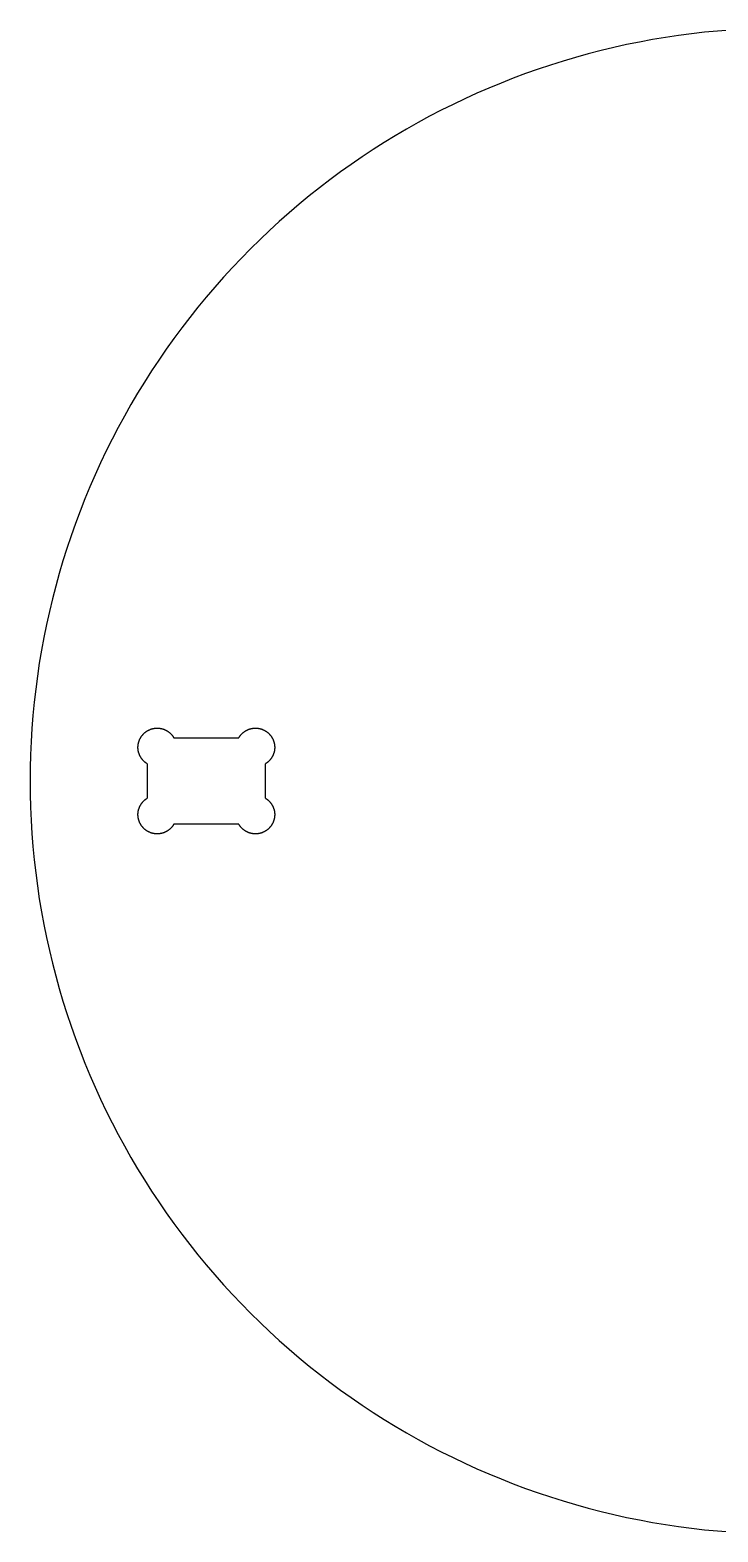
# Model space of a CAD drawing. Header units: metres. Extents: x 20 to 1960, y 15 to 485.
# Drawn here: x 20 to 234.6, y 15.6 to 484.4 of the extents above; entities that cross this region are included whole.
import ezdxf

# ---------------------------------------------------------------- set-up
doc = ezdxf.new("R2010")
doc.units = ezdxf.units.M

msp = doc.modelspace()

# ---------------------------------------------------------------- linework, layer by layer
for p, q in [((226.361, 483.248), (222.294, 482.713)), ((230.436, 483.713), (226.361, 483.248)), ((234.518, 484.106), (230.436, 483.713)), ((238.607, 484.428), (234.518, 484.106)), ((202.137, 478.977), (198.148, 478.019)), ((206.141, 479.865), (202.137, 478.977)), ((210.16, 480.682), (206.141, 479.865)), ((214.193, 481.43), (210.16, 480.682)), ((218.238, 482.107), (214.193, 481.43)), ((222.294, 482.713), (218.238, 482.107)), ((186.293, 474.732), (182.381, 473.498)), ((190.225, 475.896), (186.293, 474.732)), ((194.178, 476.993), (190.225, 475.896)), ((198.148, 478.019), (194.178, 476.993)), ((170.784, 469.391), (166.967, 467.888)), ((174.625, 470.828), (170.784, 469.391)), ((178.491, 472.197), (174.625, 470.828)), ((182.381, 473.498), (178.491, 472.197)), ((159.417, 464.683), (155.685, 462.982)), ((163.178, 466.319), (159.417, 464.683)), ((166.967, 467.888), (163.178, 466.319)), ((151.983, 461.217), (148.312, 459.387)), ((155.685, 462.982), (151.983, 461.217)), ((141.07, 455.536), (137.5, 453.516)), ((144.674, 457.493), (141.07, 455.536)), ((148.312, 459.387), (144.674, 457.493)), ((133.966, 451.434), (130.469, 449.291)), ((137.5, 453.516), (133.966, 451.434)), ((127.01, 447.088), (123.59, 444.824)), ((130.469, 449.291), (127.01, 447.088)), ((120.21, 442.501), (116.87, 440.119)), ((123.59, 444.824), (120.21, 442.501)), ((113.573, 437.679), (110.32, 435.183)), ((116.87, 440.119), (113.573, 437.679)), ((107.11, 432.629), (103.945, 430.02)), ((110.32, 435.183), (107.11, 432.629)), ((100.826, 427.357), (97.7543, 424.639)), ((103.945, 430.02), (100.826, 427.357)), ((97.7543, 424.639), (94.7304, 421.868)), ((91.7553, 419.045), (88.8299, 416.17)), ((94.7304, 421.868), (91.7553, 419.045)), ((85.9552, 413.245), (83.1319, 410.27)), ((88.8299, 416.17), (85.9552, 413.245)), ((83.1319, 410.27), (80.361, 407.246)), ((77.6432, 404.174), (74.9796, 401.055)), ((80.361, 407.246), (77.6432, 404.174)), ((74.9796, 401.055), (72.3707, 397.89)), ((69.8175, 394.68), (67.3207, 391.427)), ((72.3707, 397.89), (69.8175, 394.68)), ((67.3207, 391.427), (64.881, 388.13)), ((62.4993, 384.79), (60.1762, 381.41)), ((64.881, 388.13), (62.4993, 384.79)), ((60.1762, 381.41), (57.9124, 377.99)), ((57.9124, 377.99), (55.7087, 374.531)), ((53.5657, 371.034), (51.484, 367.5)), ((55.7087, 374.531), (53.5657, 371.034)), ((51.484, 367.5), (49.4644, 363.93)), ((49.4644, 363.93), (47.5073, 360.326)), ((45.6135, 356.688), (43.7834, 353.017)), ((47.5073, 360.326), (45.6135, 356.688)), ((43.7834, 353.017), (42.0177, 349.315)), ((42.0177, 349.315), (40.3168, 345.583)), ((40.3168, 345.583), (38.6814, 341.822)), ((37.1118, 338.033), (35.6086, 334.216)), ((38.6814, 341.822), (37.1118, 338.033)), ((35.6086, 334.216), (34.1722, 330.375)), ((34.1722, 330.375), (32.8031, 326.509)), ((32.8031, 326.509), (31.5017, 322.619)), ((31.5017, 322.619), (30.2684, 318.707)), ((29.1035, 314.775), (28.0074, 310.822)), ((30.2684, 318.707), (29.1035, 314.775)), ((28.0074, 310.822), (26.9805, 306.852)), ((26.9805, 306.852), (26.023, 302.863)), ((26.023, 302.863), (25.1353, 298.859)), ((25.1353, 298.859), (24.3176, 294.84)), ((23.5702, 290.807), (22.8932, 286.762)), ((24.3176, 294.84), (23.5702, 290.807)), ((22.8932, 286.762), (22.287, 282.706)), ((22.287, 282.706), (21.7517, 278.639)), ((21.7517, 278.639), (21.2874, 274.564)), ((21.2874, 274.564), (20.8943, 270.482)), ((20.8943, 270.482), (20.5724, 266.393)), ((20.5724, 266.393), (20.3221, 262.299)), ((54.0285, 262.552), (54.0652, 262.65)), ((54.0652, 262.65), (54.1036, 262.748)), ((54.1036, 262.748), (54.1436, 262.844)), ((54.1436, 262.844), (54.1854, 262.94)), ((54.1854, 262.94), (54.2288, 263.036)), ((54.2288, 263.036), (54.2739, 263.13)), ((54.2739, 263.13), (54.3206, 263.224)), ((54.3206, 263.224), (54.369, 263.317)), ((54.369, 263.317), (54.4189, 263.409)), ((54.4189, 263.409), (54.4705, 263.5)), ((54.4705, 263.5), (54.5237, 263.59)), ((54.5237, 263.59), (54.5784, 263.68)), ((54.5784, 263.68), (54.6346, 263.768)), ((54.6346, 263.768), (54.6924, 263.855)), ((54.6924, 263.855), (54.7518, 263.941)), ((54.7518, 263.941), (54.8126, 264.027)), ((54.8126, 264.027), (54.8748, 264.111)), ((54.8748, 264.111), (54.9386, 264.194)), ((54.9386, 264.194), (55.0038, 264.276)), ((55.0038, 264.276), (55.0704, 264.357)), ((55.0704, 264.357), (55.1384, 264.436)), ((55.1384, 264.436), (55.2078, 264.515)), ((55.2078, 264.515), (55.2785, 264.592)), ((55.2785, 264.592), (55.3506, 264.668)), ((55.3506, 264.668), (55.424, 264.743)), ((55.424, 264.743), (55.4987, 264.816)), ((55.4987, 264.816), (55.5747, 264.888)), ((55.5747, 264.888), (55.6519, 264.959)), ((55.6519, 264.959), (55.7303, 265.028)), ((55.7303, 265.028), (55.8099, 265.096)), ((55.8099, 265.096), (55.8907, 265.163)), ((55.8907, 265.163), (55.9727, 265.228)), ((55.9727, 265.228), (56.0558, 265.292)), ((56.0558, 265.292), (56.14, 265.354)), ((56.14, 265.354), (56.2252, 265.415)), ((56.2252, 265.415), (56.3115, 265.474)), ((56.3115, 265.474), (56.3988, 265.532)), ((56.3988, 265.532), (56.4872, 265.588)), ((56.4872, 265.588), (56.5764, 265.643)), ((56.5764, 265.643), (56.6667, 265.696)), ((56.6667, 265.696), (56.7578, 265.748)), ((56.7578, 265.748), (56.8498, 265.798)), ((56.8498, 265.798), (56.9427, 265.846)), ((56.9427, 265.846), (57.0364, 265.893)), ((57.0364, 265.893), (57.131, 265.938)), ((57.131, 265.938), (57.2262, 265.981)), ((57.2262, 265.981), (57.3223, 266.023)), ((57.3223, 266.023), (57.419, 266.063)), ((57.419, 266.063), (57.5164, 266.101)), ((57.5164, 266.101), (57.6145, 266.138)), ((57.6145, 266.138), (57.7133, 266.173)), ((57.7133, 266.173), (57.8126, 266.206)), ((57.8126, 266.206), (57.9124, 266.238)), ((57.9124, 266.238), (58.0128, 266.268)), ((58.0128, 266.268), (58.1138, 266.296)), ((58.1138, 266.296), (58.2151, 266.322)), ((58.2151, 266.322), (58.317, 266.346)), ((58.317, 266.346), (58.4192, 266.369)), ((58.4192, 266.369), (58.5218, 266.39)), ((58.5218, 266.39), (58.6248, 266.409)), ((58.6248, 266.409), (58.7281, 266.426)), ((58.7281, 266.426), (58.8316, 266.442)), ((58.8316, 266.442), (58.9354, 266.455)), ((58.9354, 266.455), (59.0395, 266.467)), ((59.0395, 266.467), (59.1437, 266.477)), ((59.1437, 266.477), (59.2481, 266.485)), ((59.2481, 266.485), (59.3526, 266.492)), ((59.3526, 266.492), (59.4573, 266.496)), ((59.4573, 266.496), (59.562, 266.499)), ((59.562, 266.499), (59.6667, 266.5)), ((59.6667, 266.5), (59.7714, 266.499)), ((59.7714, 266.499), (59.8761, 266.496)), ((59.8761, 266.496), (59.9807, 266.492)), ((59.9807, 266.492), (60.0852, 266.485)), ((60.0852, 266.485), (60.1896, 266.477)), ((60.1896, 266.477), (60.2938, 266.467)), ((60.2938, 266.467), (60.3979, 266.455)), ((60.3979, 266.455), (60.5017, 266.442)), ((60.5017, 266.442), (60.6053, 266.426)), ((60.6053, 266.426), (60.7086, 266.409)), ((60.7086, 266.409), (60.8115, 266.39)), ((60.8115, 266.39), (60.9141, 266.369)), ((60.9141, 266.369), (61.0164, 266.346)), ((61.0164, 266.346), (61.1182, 266.322)), ((61.1182, 266.322), (61.2196, 266.296)), ((61.2196, 266.296), (61.3205, 266.268)), ((61.3205, 266.268), (61.4209, 266.238)), ((61.4209, 266.238), (61.5208, 266.206)), ((61.5208, 266.206), (61.6201, 266.173)), ((61.6201, 266.173), (61.7188, 266.138)), ((61.7188, 266.138), (61.8169, 266.101)), ((61.8169, 266.101), (61.9143, 266.063)), ((61.9143, 266.063), (62.011, 266.023)), ((62.011, 266.023), (62.1071, 265.981)), ((62.1071, 265.981), (62.2024, 265.938)), ((62.2024, 265.938), (62.2969, 265.893)), ((62.2969, 265.893), (62.3906, 265.846)), ((62.3906, 265.846), (62.4835, 265.798)), ((62.4835, 265.798), (62.5755, 265.748)), ((62.5755, 265.748), (62.6667, 265.696)), ((62.6667, 265.696), (62.7569, 265.643)), ((62.7569, 265.643), (62.8462, 265.588)), ((62.8462, 265.588), (62.9345, 265.532)), ((62.9345, 265.532), (63.0218, 265.474)), ((63.0218, 265.474), (63.1081, 265.415)), ((63.1081, 265.415), (63.1934, 265.354)), ((63.1934, 265.354), (63.2776, 265.292)), ((63.2776, 265.292), (63.3606, 265.228)), ((63.3606, 265.228), (63.4426, 265.163)), ((63.4426, 265.163), (63.5234, 265.096)), ((63.5234, 265.096), (63.603, 265.028)), ((63.603, 265.028), (63.6814, 264.959)), ((63.6814, 264.959), (63.7587, 264.888)), ((63.7587, 264.888), (63.8346, 264.816)), ((63.8346, 264.816), (63.9093, 264.743)), ((63.9093, 264.743), (63.9827, 264.668)), ((63.9827, 264.668), (64.0548, 264.592)), ((64.0548, 264.592), (64.1255, 264.515)), ((64.1255, 264.515), (64.1949, 264.436)), ((64.1949, 264.436), (64.2629, 264.357)), ((64.2629, 264.357), (64.3295, 264.276)), ((64.3295, 264.276), (64.3947, 264.194)), ((64.3947, 264.194), (64.4585, 264.111)), ((64.4585, 264.111), (64.5208, 264.027)), ((64.5208, 264.027), (64.5816, 263.941)), ((64.5816, 263.941), (64.6409, 263.855)), ((64.6409, 263.855), (64.6987, 263.768)), ((64.6987, 263.768), (64.755, 263.68)), ((64.755, 263.68), (64.8097, 263.59)), ((64.8097, 263.59), (64.8628, 263.5)), ((64.8628, 263.5), (85.1372, 263.5)), ((85.1372, 263.5), (85.1903, 263.59)), ((85.1903, 263.59), (85.245, 263.68)), ((85.245, 263.68), (85.3013, 263.768)), ((85.3013, 263.768), (85.3591, 263.855)), ((85.3591, 263.855), (85.4184, 263.941)), ((85.4184, 263.941), (85.4792, 264.027)), ((85.4792, 264.027), (85.5415, 264.111)), ((85.5415, 264.111), (85.6053, 264.194)), ((85.6053, 264.194), (85.6705, 264.276)), ((85.6705, 264.276), (85.7371, 264.357)), ((85.7371, 264.357), (85.8051, 264.436)), ((85.8051, 264.436), (85.8745, 264.515)), ((85.8745, 264.515), (85.9452, 264.592)), ((85.9452, 264.592), (86.0173, 264.668)), ((86.0173, 264.668), (86.0907, 264.743)), ((86.0907, 264.743), (86.1654, 264.816)), ((86.1654, 264.816), (86.2413, 264.888)), ((86.2413, 264.888), (86.3185, 264.959)), ((86.3185, 264.959), (86.397, 265.028)), ((86.397, 265.028), (86.4766, 265.096)), ((86.4766, 265.096), (86.5574, 265.163)), ((86.5574, 265.163), (86.6394, 265.228)), ((86.6394, 265.228), (86.7224, 265.292)), ((86.7224, 265.292), (86.8066, 265.354)), ((86.8066, 265.354), (86.8919, 265.415)), ((86.8919, 265.415), (86.9782, 265.474)), ((86.9782, 265.474), (87.0655, 265.532)), ((87.0655, 265.532), (87.1538, 265.588)), ((87.1538, 265.588), (87.2431, 265.643)), ((87.2431, 265.643), (87.3333, 265.696)), ((87.3333, 265.696), (87.4245, 265.748)), ((87.4245, 265.748), (87.5165, 265.798)), ((87.5165, 265.798), (87.6094, 265.846)), ((87.6094, 265.846), (87.7031, 265.893)), ((87.7031, 265.893), (87.7976, 265.938)), ((87.7976, 265.938), (87.8929, 265.981)), ((87.8929, 265.981), (87.9889, 266.023)), ((87.9889, 266.023), (88.0857, 266.063)), ((88.0857, 266.063), (88.1831, 266.101)), ((88.1831, 266.101), (88.2812, 266.138)), ((88.2812, 266.138), (88.3799, 266.173)), ((88.3799, 266.173), (88.4792, 266.206)), ((88.4792, 266.206), (88.5791, 266.238)), ((88.5791, 266.238), (88.6795, 266.268)), ((88.6795, 266.268), (88.7804, 266.296)), ((88.7804, 266.296), (88.8818, 266.322)), ((88.8818, 266.322), (88.9836, 266.346)), ((88.9836, 266.346), (89.0859, 266.369)), ((89.0859, 266.369), (89.1885, 266.39)), ((89.1885, 266.39), (89.2914, 266.409)), ((89.2914, 266.409), (89.3947, 266.426)), ((89.3947, 266.426), (89.4983, 266.442)), ((89.4983, 266.442), (89.6021, 266.455)), ((89.6021, 266.455), (89.7062, 266.467)), ((89.7062, 266.467), (89.8104, 266.477)), ((89.8104, 266.477), (89.9148, 266.485)), ((89.9148, 266.485), (90.0193, 266.492)), ((90.0193, 266.492), (90.1239, 266.496)), ((90.1239, 266.496), (90.2286, 266.499)), ((90.2286, 266.499), (90.3333, 266.5)), ((90.3333, 266.5), (90.438, 266.499)), ((90.438, 266.499), (90.5427, 266.496)), ((90.5427, 266.496), (90.6473, 266.492)), ((90.6473, 266.492), (90.7519, 266.485)), ((90.7519, 266.485), (90.8563, 266.477)), ((90.8563, 266.477), (90.9605, 266.467)), ((90.9605, 266.467), (91.0645, 266.455)), ((91.0645, 266.455), (91.1684, 266.442)), ((91.1684, 266.442), (91.2719, 266.426)), ((91.2719, 266.426), (91.3752, 266.409)), ((91.3752, 266.409), (91.4782, 266.39)), ((91.4782, 266.39), (91.5808, 266.369)), ((91.5808, 266.369), (91.683, 266.346)), ((91.683, 266.346), (91.7849, 266.322)), ((91.7849, 266.322), (91.8862, 266.296)), ((91.8862, 266.296), (91.9872, 266.268)), ((91.9872, 266.268), (92.0876, 266.238)), ((92.0876, 266.238), (92.1874, 266.206)), ((92.1874, 266.206), (92.2867, 266.173)), ((92.2867, 266.173), (92.3855, 266.138)), ((92.3855, 266.138), (92.4835, 266.101)), ((92.4835, 266.101), (92.581, 266.063)), ((92.581, 266.063), (92.6777, 266.023)), ((92.6777, 266.023), (92.7737, 265.981)), ((92.7737, 265.981), (92.869, 265.938)), ((92.869, 265.938), (92.9636, 265.893)), ((92.9636, 265.893), (93.0573, 265.846)), ((93.0573, 265.846), (93.1502, 265.798)), ((93.1502, 265.798), (93.2422, 265.748)), ((93.2422, 265.748), (93.3333, 265.696)), ((93.3333, 265.696), (93.4236, 265.643)), ((93.4236, 265.643), (93.5128, 265.588)), ((93.5128, 265.588), (93.6012, 265.532)), ((93.6012, 265.532), (93.6885, 265.474)), ((93.6885, 265.474), (93.7748, 265.415)), ((93.7748, 265.415), (93.86, 265.354)), ((93.86, 265.354), (93.9442, 265.292)), ((93.9442, 265.292), (94.0273, 265.228)), ((94.0273, 265.228), (94.1093, 265.163)), ((94.1093, 265.163), (94.19, 265.096)), ((94.19, 265.096), (94.2697, 265.028)), ((94.2697, 265.028), (94.3481, 264.959)), ((94.3481, 264.959), (94.4253, 264.888)), ((94.4253, 264.888), (94.5013, 264.816)), ((94.5013, 264.816), (94.576, 264.743)), ((94.576, 264.743), (94.6494, 264.668)), ((94.6494, 264.668), (94.7215, 264.592)), ((94.7215, 264.592), (94.7922, 264.515)), ((94.7922, 264.515), (94.8616, 264.436)), ((94.8616, 264.436), (94.9296, 264.357)), ((94.9296, 264.357), (94.9962, 264.276)), ((94.9962, 264.276), (95.0614, 264.194)), ((95.0614, 264.194), (95.1251, 264.111)), ((95.1251, 264.111), (95.1874, 264.027)), ((95.1874, 264.027), (95.2482, 263.941)), ((95.2482, 263.941), (95.3076, 263.855)), ((95.3076, 263.855), (95.3654, 263.768)), ((95.3654, 263.768), (95.4216, 263.68)), ((95.4216, 263.68), (95.4763, 263.59)), ((95.4763, 263.59), (95.5295, 263.5)), ((95.5295, 263.5), (95.5811, 263.409)), ((95.5811, 263.409), (95.631, 263.317)), ((95.631, 263.317), (95.6794, 263.224)), ((95.6794, 263.224), (95.7261, 263.13)), ((95.7261, 263.13), (95.7712, 263.036)), ((95.7712, 263.036), (95.8146, 262.94)), ((95.8146, 262.94), (95.8564, 262.844)), ((95.8564, 262.844), (95.8964, 262.748)), ((95.8964, 262.748), (95.9348, 262.65)), ((95.9348, 262.65), (95.9715, 262.552)), ((20.1432, 258.201), (20.0358, 254.101)), ((20.3221, 262.299), (20.1432, 258.201)), ((53.6667, 260.5), (53.6676, 260.605)), ((53.6676, 260.395), (53.6667, 260.5)), ((53.6676, 260.605), (53.6703, 260.709)), ((53.6703, 260.291), (53.6676, 260.395)), ((53.6703, 260.709), (53.6749, 260.814)), ((53.6749, 260.186), (53.6703, 260.291)), ((53.6749, 260.814), (53.6813, 260.919)), ((53.6813, 260.081), (53.6749, 260.186)), ((53.6813, 260.919), (53.6895, 261.023)), ((53.6895, 259.977), (53.6813, 260.081)), ((53.6895, 261.023), (53.6995, 261.127)), ((53.6995, 259.873), (53.6895, 259.977)), ((53.6995, 261.127), (53.7114, 261.231)), ((53.7114, 259.769), (53.6995, 259.873)), ((53.7114, 261.231), (53.7251, 261.335)), ((53.7251, 259.665), (53.7114, 259.769)), ((53.7251, 261.335), (53.7405, 261.439)), ((53.7405, 259.561), (53.7251, 259.665)), ((53.7405, 261.439), (53.7578, 261.542)), ((53.7578, 259.458), (53.7405, 259.561)), ((53.7578, 261.542), (53.7769, 261.645)), ((53.7769, 259.355), (53.7578, 259.458)), ((53.7769, 261.645), (53.7978, 261.747)), ((53.7978, 259.253), (53.7769, 259.355)), ((53.7978, 261.747), (53.8204, 261.85)), ((53.8204, 259.15), (53.7978, 259.253)), ((53.8204, 261.85), (53.8449, 261.952)), ((53.8449, 259.048), (53.8204, 259.15)), ((53.8449, 261.952), (53.8711, 262.053)), ((53.8711, 258.947), (53.8449, 259.048)), ((53.8711, 262.053), (53.8991, 262.154)), ((53.8991, 258.846), (53.8711, 258.947)), ((53.8991, 262.154), (53.9288, 262.254)), ((53.9288, 258.746), (53.8991, 258.846)), ((53.9288, 262.254), (53.9603, 262.354)), ((53.9603, 258.646), (53.9288, 258.746)), ((53.9603, 262.354), (53.9935, 262.453)), ((53.9935, 258.547), (53.9603, 258.646)), ((53.9935, 262.453), (54.0285, 262.552)), ((54.0285, 258.448), (53.9935, 258.547)), ((54.0652, 258.35), (54.0285, 258.448)), ((54.1036, 258.252), (54.0652, 258.35)), ((54.1436, 258.156), (54.1036, 258.252)), ((54.1854, 258.06), (54.1436, 258.156)), ((54.2288, 257.964), (54.1854, 258.06)), ((54.2739, 257.87), (54.2288, 257.964)), ((95.7712, 257.964), (95.7261, 257.87)), ((95.8146, 258.06), (95.7712, 257.964)), ((95.8564, 258.156), (95.8146, 258.06)), ((95.8964, 258.252), (95.8564, 258.156)), ((95.9348, 258.35), (95.8964, 258.252)), ((95.9715, 258.448), (95.9348, 258.35)), ((95.9715, 262.552), (96.0064, 262.453)), ((96.0064, 258.547), (95.9715, 258.448)), ((96.0064, 262.453), (96.0397, 262.354)), ((96.0397, 258.646), (96.0064, 258.547)), ((96.0397, 262.354), (96.0712, 262.254)), ((96.0712, 258.746), (96.0397, 258.646)), ((96.0712, 262.254), (96.1009, 262.154)), ((96.1009, 258.846), (96.0712, 258.746)), ((96.1009, 262.154), (96.1289, 262.053)), ((96.1289, 258.947), (96.1009, 258.846)), ((96.1289, 262.053), (96.1551, 261.952)), ((96.1551, 259.048), (96.1289, 258.947)), ((96.1551, 261.952), (96.1796, 261.85)), ((96.1796, 259.15), (96.1551, 259.048)), ((96.1796, 261.85), (96.2022, 261.747)), ((96.2022, 259.253), (96.1796, 259.15)), ((96.2022, 261.747), (96.2231, 261.645)), ((96.2231, 259.355), (96.2022, 259.253)), ((96.2231, 261.645), (96.2422, 261.542)), ((96.2422, 259.458), (96.2231, 259.355)), ((96.2422, 261.542), (96.2595, 261.439)), ((96.2595, 259.561), (96.2422, 259.458)), ((96.2595, 261.439), (96.2749, 261.335)), ((96.2749, 259.665), (96.2595, 259.561)), ((96.2749, 261.335), (96.2886, 261.231)), ((96.2886, 259.769), (96.2749, 259.665)), ((96.2886, 261.231), (96.3005, 261.127)), ((96.3005, 259.873), (96.2886, 259.769)), ((96.3005, 261.127), (96.3105, 261.023)), ((96.3105, 259.977), (96.3005, 259.873)), ((96.3105, 261.023), (96.3187, 260.919)), ((96.3187, 260.081), (96.3105, 259.977)), ((96.3187, 260.919), (96.3251, 260.814)), ((96.3251, 260.186), (96.3187, 260.081)), ((96.3251, 260.814), (96.3297, 260.709)), ((96.3297, 260.291), (96.3251, 260.186)), ((96.3297, 260.709), (96.3324, 260.605)), ((96.3324, 260.395), (96.3297, 260.291)), ((96.3324, 260.605), (96.3333, 260.5)), ((96.3333, 260.5), (96.3324, 260.395)), ((20.0358, 254.101), (20, 250)), ((54.3206, 257.776), (54.2739, 257.87)), ((54.369, 257.683), (54.3206, 257.776)), ((54.4189, 257.591), (54.369, 257.683)), ((54.4705, 257.5), (54.4189, 257.591)), ((54.5237, 257.41), (54.4705, 257.5)), ((54.5784, 257.32), (54.5237, 257.41)), ((54.6346, 257.232), (54.5784, 257.32)), ((54.6924, 257.145), (54.6346, 257.232)), ((54.7518, 257.059), (54.6924, 257.145)), ((54.8126, 256.973), (54.7518, 257.059)), ((54.8748, 256.889), (54.8126, 256.973)), ((54.9386, 256.806), (54.8748, 256.889)), ((55.0038, 256.724), (54.9386, 256.806)), ((55.0704, 256.643), (55.0038, 256.724)), ((55.1384, 256.564), (55.0704, 256.643)), ((55.2078, 256.485), (55.1384, 256.564)), ((55.2785, 256.408), (55.2078, 256.485)), ((55.3506, 256.332), (55.2785, 256.408)), ((55.424, 256.257), (55.3506, 256.332)), ((55.4987, 256.184), (55.424, 256.257)), ((55.5747, 256.112), (55.4987, 256.184)), ((55.6519, 256.041), (55.5747, 256.112)), ((55.7303, 255.972), (55.6519, 256.041)), ((55.8099, 255.904), (55.7303, 255.972)), ((55.8907, 255.837), (55.8099, 255.904)), ((55.9727, 255.772), (55.8907, 255.837)), ((56.0558, 255.708), (55.9727, 255.772)), ((56.14, 255.646), (56.0558, 255.708)), ((56.2252, 255.585), (56.14, 255.646)), ((56.3115, 255.526), (56.2252, 255.585)), ((56.3988, 255.468), (56.3115, 255.526)), ((56.4872, 255.412), (56.3988, 255.468)), ((56.5764, 255.357), (56.4872, 255.412)), ((56.6667, 255.304), (56.5764, 255.357)), ((56.6667, 244.696), (56.6667, 255.304)), ((93.4236, 255.357), (93.3333, 255.304)), ((93.3333, 255.304), (93.3333, 244.696)), ((93.5128, 255.412), (93.4236, 255.357)), ((93.6012, 255.468), (93.5128, 255.412)), ((93.6885, 255.526), (93.6012, 255.468)), ((93.7748, 255.585), (93.6885, 255.526)), ((93.86, 255.646), (93.7748, 255.585)), ((93.9442, 255.708), (93.86, 255.646)), ((94.0273, 255.772), (93.9442, 255.708)), ((94.1093, 255.837), (94.0273, 255.772)), ((94.19, 255.904), (94.1093, 255.837)), ((94.2697, 255.972), (94.19, 255.904)), ((94.3481, 256.041), (94.2697, 255.972)), ((94.4253, 256.112), (94.3481, 256.041)), ((94.5013, 256.184), (94.4253, 256.112)), ((94.576, 256.257), (94.5013, 256.184)), ((94.6494, 256.332), (94.576, 256.257)), ((94.7215, 256.408), (94.6494, 256.332)), ((94.7922, 256.485), (94.7215, 256.408)), ((94.8616, 256.564), (94.7922, 256.485)), ((94.9296, 256.643), (94.8616, 256.564)), ((94.9962, 256.724), (94.9296, 256.643)), ((95.0614, 256.806), (94.9962, 256.724)), ((95.1251, 256.889), (95.0614, 256.806)), ((95.1874, 256.973), (95.1251, 256.889)), ((95.2482, 257.059), (95.1874, 256.973)), ((95.3076, 257.145), (95.2482, 257.059)), ((95.3654, 257.232), (95.3076, 257.145)), ((95.4216, 257.32), (95.3654, 257.232)), ((95.4763, 257.41), (95.4216, 257.32)), ((95.5295, 257.5), (95.4763, 257.41)), ((95.5811, 257.591), (95.5295, 257.5)), ((95.631, 257.683), (95.5811, 257.591)), ((95.6794, 257.776), (95.631, 257.683)), ((95.7261, 257.87), (95.6794, 257.776)), ((20, 250), (20.0358, 245.899)), ((20.0358, 245.899), (20.1432, 241.799)), ((55.424, 243.743), (55.4987, 243.816)), ((55.4987, 243.816), (55.5747, 243.888)), ((55.5747, 243.888), (55.6519, 243.959)), ((55.6519, 243.959), (55.7303, 244.028)), ((55.7303, 244.028), (55.8099, 244.096)), ((55.8099, 244.096), (55.8907, 244.163)), ((55.8907, 244.163), (55.9727, 244.228)), ((55.9727, 244.228), (56.0558, 244.292)), ((56.0558, 244.292), (56.14, 244.354)), ((56.14, 244.354), (56.2252, 244.415)), ((56.2252, 244.415), (56.3115, 244.474)), ((56.3115, 244.474), (56.3988, 244.532)), ((56.3988, 244.532), (56.4872, 244.588)), ((56.4872, 244.588), (56.5764, 244.643)), ((56.5764, 244.643), (56.6667, 244.696)), ((93.3333, 244.696), (93.4236, 244.643)), ((93.4236, 244.643), (93.5128, 244.588)), ((93.5128, 244.588), (93.6012, 244.532)), ((93.6012, 244.532), (93.6885, 244.474)), ((93.6885, 244.474), (93.7748, 244.415)), ((93.7748, 244.415), (93.86, 244.354)), ((93.86, 244.354), (93.9442, 244.292)), ((93.9442, 244.292), (94.0273, 244.228)), ((94.0273, 244.228), (94.1093, 244.163)), ((94.1093, 244.163), (94.19, 244.096)), ((94.19, 244.096), (94.2697, 244.028)), ((94.2697, 244.028), (94.3481, 243.959)), ((94.3481, 243.959), (94.4253, 243.888)), ((94.4253, 243.888), (94.5013, 243.816)), ((94.5013, 243.816), (94.576, 243.743)), ((20.1432, 241.799), (20.3221, 237.701)), ((53.6667, 239.5), (53.6676, 239.605)), ((53.6676, 239.395), (53.6667, 239.5)), ((53.6676, 239.605), (53.6703, 239.709)), ((53.6703, 239.291), (53.6676, 239.395)), ((53.6703, 239.709), (53.6749, 239.814)), ((53.6749, 239.186), (53.6703, 239.291)), ((53.6749, 239.814), (53.6813, 239.919)), ((53.6813, 239.081), (53.6749, 239.186)), ((53.6813, 239.919), (53.6895, 240.023)), ((53.6895, 240.023), (53.6995, 240.127)), ((53.6995, 240.127), (53.7114, 240.231)), ((53.7114, 240.231), (53.7251, 240.335)), ((53.7251, 240.335), (53.7405, 240.439)), ((53.7405, 240.439), (53.7578, 240.542)), ((53.7578, 240.542), (53.7769, 240.645)), ((53.7769, 240.645), (53.7978, 240.747)), ((53.7978, 240.747), (53.8204, 240.85)), ((53.8204, 240.85), (53.8449, 240.952)), ((53.8449, 240.952), (53.8711, 241.053)), ((53.8711, 241.053), (53.8991, 241.154)), ((53.8991, 241.154), (53.9288, 241.254)), ((53.9288, 241.254), (53.9603, 241.354)), ((53.9603, 241.354), (53.9935, 241.453)), ((53.9935, 241.453), (54.0285, 241.552)), ((54.0285, 241.552), (54.0652, 241.65)), ((54.0652, 241.65), (54.1036, 241.748)), ((54.1036, 241.748), (54.1436, 241.844)), ((54.1436, 241.844), (54.1854, 241.94)), ((54.1854, 241.94), (54.2288, 242.036)), ((54.2288, 242.036), (54.2739, 242.13)), ((54.2739, 242.13), (54.3206, 242.224)), ((54.3206, 242.224), (54.369, 242.317)), ((54.369, 242.317), (54.4189, 242.409)), ((54.4189, 242.409), (54.4705, 242.5)), ((54.4705, 242.5), (54.5237, 242.59)), ((54.5237, 242.59), (54.5784, 242.68)), ((54.5784, 242.68), (54.6346, 242.768)), ((54.6346, 242.768), (54.6924, 242.855)), ((54.6924, 242.855), (54.7518, 242.941)), ((54.7518, 242.941), (54.8126, 243.027)), ((54.8126, 243.027), (54.8748, 243.111)), ((54.8748, 243.111), (54.9386, 243.194)), ((54.9386, 243.194), (55.0038, 243.276)), ((55.0038, 243.276), (55.0704, 243.357)), ((55.0704, 243.357), (55.1384, 243.436)), ((55.1384, 243.436), (55.2078, 243.515)), ((55.2078, 243.515), (55.2785, 243.592)), ((55.2785, 243.592), (55.3506, 243.668)), ((55.3506, 243.668), (55.424, 243.743)), ((94.576, 243.743), (94.6494, 243.668)), ((94.6494, 243.668), (94.7215, 243.592)), ((94.7215, 243.592), (94.7922, 243.515)), ((94.7922, 243.515), (94.8616, 243.436)), ((94.8616, 243.436), (94.9296, 243.357)), ((94.9296, 243.357), (94.9962, 243.276)), ((94.9962, 243.276), (95.0614, 243.194)), ((95.0614, 243.194), (95.1251, 243.111)), ((95.1251, 243.111), (95.1874, 243.027)), ((95.1874, 243.027), (95.2482, 242.941)), ((95.2482, 242.941), (95.3076, 242.855)), ((95.3076, 242.855), (95.3654, 242.768)), ((95.3654, 242.768), (95.4216, 242.68)), ((95.4216, 242.68), (95.4763, 242.59)), ((95.4763, 242.59), (95.5295, 242.5)), ((95.5295, 242.5), (95.5811, 242.409)), ((95.5811, 242.409), (95.631, 242.317)), ((95.631, 242.317), (95.6794, 242.224)), ((95.6794, 242.224), (95.7261, 242.13)), ((95.7261, 242.13), (95.7712, 242.036)), ((95.7712, 242.036), (95.8146, 241.94)), ((95.8146, 241.94), (95.8564, 241.844)), ((95.8564, 241.844), (95.8964, 241.748)), ((95.8964, 241.748), (95.9348, 241.65)), ((95.9348, 241.65), (95.9715, 241.552)), ((95.9715, 241.552), (96.0064, 241.453)), ((96.0064, 241.453), (96.0397, 241.354)), ((96.0397, 241.354), (96.0712, 241.254)), ((96.0712, 241.254), (96.1009, 241.154)), ((96.1009, 241.154), (96.1289, 241.053)), ((96.1289, 241.053), (96.1551, 240.952)), ((96.1551, 240.952), (96.1796, 240.85)), ((96.1796, 240.85), (96.2022, 240.747)), ((96.2022, 240.747), (96.2231, 240.645)), ((96.2231, 240.645), (96.2422, 240.542)), ((96.2422, 240.542), (96.2595, 240.439)), ((96.2595, 240.439), (96.2749, 240.335)), ((96.2749, 240.335), (96.2886, 240.231)), ((96.2886, 240.231), (96.3005, 240.127)), ((96.3005, 240.127), (96.3105, 240.023)), ((96.3105, 240.023), (96.3187, 239.919)), ((96.3187, 239.919), (96.3251, 239.814)), ((96.3251, 239.186), (96.3187, 239.081)), ((96.3251, 239.814), (96.3297, 239.709)), ((96.3297, 239.291), (96.3251, 239.186)), ((96.3297, 239.709), (96.3324, 239.605)), ((96.3324, 239.395), (96.3297, 239.291)), ((96.3324, 239.605), (96.3333, 239.5)), ((96.3333, 239.5), (96.3324, 239.395)), ((20.3221, 237.701), (20.5724, 233.607)), ((53.6895, 238.977), (53.6813, 239.081)), ((53.6995, 238.873), (53.6895, 238.977)), ((53.7114, 238.769), (53.6995, 238.873)), ((53.7251, 238.665), (53.7114, 238.769)), ((53.7405, 238.561), (53.7251, 238.665)), ((53.7578, 238.458), (53.7405, 238.561)), ((53.7769, 238.355), (53.7578, 238.458)), ((53.7978, 238.253), (53.7769, 238.355)), ((53.8204, 238.15), (53.7978, 238.253)), ((53.8449, 238.048), (53.8204, 238.15)), ((53.8711, 237.947), (53.8449, 238.048)), ((53.8991, 237.846), (53.8711, 237.947)), ((53.9288, 237.746), (53.8991, 237.846)), ((53.9603, 237.646), (53.9288, 237.746)), ((53.9935, 237.547), (53.9603, 237.646)), ((54.0285, 237.448), (53.9935, 237.547)), ((54.0652, 237.35), (54.0285, 237.448)), ((54.1036, 237.252), (54.0652, 237.35)), ((54.1436, 237.156), (54.1036, 237.252)), ((54.1854, 237.06), (54.1436, 237.156)), ((54.2288, 236.964), (54.1854, 237.06)), ((54.2739, 236.87), (54.2288, 236.964)), ((54.3206, 236.776), (54.2739, 236.87)), ((54.369, 236.683), (54.3206, 236.776)), ((54.4189, 236.591), (54.369, 236.683)), ((54.4705, 236.5), (54.4189, 236.591)), ((54.5237, 236.41), (54.4705, 236.5)), ((54.5784, 236.32), (54.5237, 236.41)), ((54.6346, 236.232), (54.5784, 236.32)), ((54.6924, 236.145), (54.6346, 236.232)), ((54.7518, 236.059), (54.6924, 236.145)), ((54.8126, 235.973), (54.7518, 236.059)), ((54.8748, 235.889), (54.8126, 235.973)), ((54.9386, 235.806), (54.8748, 235.889)), ((55.0038, 235.724), (54.9386, 235.806)), ((55.0704, 235.643), (55.0038, 235.724)), ((55.1384, 235.564), (55.0704, 235.643)), ((55.2078, 235.485), (55.1384, 235.564)), ((55.2785, 235.408), (55.2078, 235.485)), ((55.3506, 235.332), (55.2785, 235.408)), ((55.424, 235.257), (55.3506, 235.332)), ((55.4987, 235.184), (55.424, 235.257)), ((55.5747, 235.112), (55.4987, 235.184)), ((55.6519, 235.041), (55.5747, 235.112)), ((55.7303, 234.972), (55.6519, 235.041)), ((55.8099, 234.904), (55.7303, 234.972)), ((55.8907, 234.837), (55.8099, 234.904)), ((55.9727, 234.772), (55.8907, 234.837)), ((56.0558, 234.708), (55.9727, 234.772)), ((56.14, 234.646), (56.0558, 234.708)), ((56.2252, 234.585), (56.14, 234.646)), ((56.3115, 234.526), (56.2252, 234.585)), ((56.3988, 234.468), (56.3115, 234.526)), ((56.4872, 234.412), (56.3988, 234.468)), ((62.9345, 234.468), (62.8462, 234.412)), ((63.0218, 234.526), (62.9345, 234.468)), ((63.1081, 234.585), (63.0218, 234.526)), ((63.1934, 234.646), (63.1081, 234.585)), ((63.2776, 234.708), (63.1934, 234.646)), ((63.3606, 234.772), (63.2776, 234.708)), ((63.4426, 234.837), (63.3606, 234.772)), ((63.5234, 234.904), (63.4426, 234.837)), ((63.603, 234.972), (63.5234, 234.904)), ((63.6814, 235.041), (63.603, 234.972)), ((63.7587, 235.112), (63.6814, 235.041)), ((63.8346, 235.184), (63.7587, 235.112)), ((63.9093, 235.257), (63.8346, 235.184)), ((63.9827, 235.332), (63.9093, 235.257)), ((64.0548, 235.408), (63.9827, 235.332)), ((64.1255, 235.485), (64.0548, 235.408)), ((64.1949, 235.564), (64.1255, 235.485)), ((64.2629, 235.643), (64.1949, 235.564)), ((64.3295, 235.724), (64.2629, 235.643)), ((64.3947, 235.806), (64.3295, 235.724)), ((64.4585, 235.889), (64.3947, 235.806)), ((64.5208, 235.973), (64.4585, 235.889)), ((64.5816, 236.059), (64.5208, 235.973)), ((64.6409, 236.145), (64.5816, 236.059)), ((64.6987, 236.232), (64.6409, 236.145)), ((64.755, 236.32), (64.6987, 236.232)), ((64.8097, 236.41), (64.755, 236.32)), ((64.8628, 236.5), (64.8097, 236.41)), ((85.1372, 236.5), (64.8628, 236.5)), ((85.1903, 236.41), (85.1372, 236.5)), ((85.245, 236.32), (85.1903, 236.41)), ((85.3013, 236.232), (85.245, 236.32)), ((85.3591, 236.145), (85.3013, 236.232)), ((85.4184, 236.059), (85.3591, 236.145)), ((85.4792, 235.973), (85.4184, 236.059)), ((85.5415, 235.889), (85.4792, 235.973)), ((85.6053, 235.806), (85.5415, 235.889)), ((85.6705, 235.724), (85.6053, 235.806)), ((85.7371, 235.643), (85.6705, 235.724)), ((85.8051, 235.564), (85.7371, 235.643)), ((85.8745, 235.485), (85.8051, 235.564)), ((85.9452, 235.408), (85.8745, 235.485)), ((86.0173, 235.332), (85.9452, 235.408)), ((86.0907, 235.257), (86.0173, 235.332)), ((86.1654, 235.184), (86.0907, 235.257)), ((86.2413, 235.112), (86.1654, 235.184)), ((86.3185, 235.041), (86.2413, 235.112)), ((86.397, 234.972), (86.3185, 235.041)), ((86.4766, 234.904), (86.397, 234.972)), ((86.5574, 234.837), (86.4766, 234.904)), ((86.6394, 234.772), (86.5574, 234.837)), ((86.7224, 234.708), (86.6394, 234.772)), ((86.8066, 234.646), (86.7224, 234.708)), ((86.8919, 234.585), (86.8066, 234.646)), ((86.9782, 234.526), (86.8919, 234.585)), ((87.0655, 234.468), (86.9782, 234.526)), ((87.1538, 234.412), (87.0655, 234.468)), ((93.6012, 234.468), (93.5128, 234.412)), ((93.6885, 234.526), (93.6012, 234.468)), ((93.7748, 234.585), (93.6885, 234.526)), ((93.86, 234.646), (93.7748, 234.585)), ((93.9442, 234.708), (93.86, 234.646)), ((94.0273, 234.772), (93.9442, 234.708)), ((94.1093, 234.837), (94.0273, 234.772)), ((94.19, 234.904), (94.1093, 234.837)), ((94.2697, 234.972), (94.19, 234.904)), ((94.3481, 235.041), (94.2697, 234.972)), ((94.4253, 235.112), (94.3481, 235.041)), ((94.5013, 235.184), (94.4253, 235.112)), ((94.576, 235.257), (94.5013, 235.184)), ((94.6494, 235.332), (94.576, 235.257)), ((94.7215, 235.408), (94.6494, 235.332)), ((94.7922, 235.485), (94.7215, 235.408)), ((94.8616, 235.564), (94.7922, 235.485)), ((94.9296, 235.643), (94.8616, 235.564)), ((94.9962, 235.724), (94.9296, 235.643)), ((95.0614, 235.806), (94.9962, 235.724)), ((95.1251, 235.889), (95.0614, 235.806)), ((95.1874, 235.973), (95.1251, 235.889)), ((95.2482, 236.059), (95.1874, 235.973)), ((95.3076, 236.145), (95.2482, 236.059)), ((95.3654, 236.232), (95.3076, 236.145)), ((95.4216, 236.32), (95.3654, 236.232)), ((95.4763, 236.41), (95.4216, 236.32)), ((95.5295, 236.5), (95.4763, 236.41)), ((95.5811, 236.591), (95.5295, 236.5)), ((95.631, 236.683), (95.5811, 236.591)), ((95.6794, 236.776), (95.631, 236.683)), ((95.7261, 236.87), (95.6794, 236.776)), ((95.7712, 236.964), (95.7261, 236.87)), ((95.8146, 237.06), (95.7712, 236.964)), ((95.8564, 237.156), (95.8146, 237.06)), ((95.8964, 237.252), (95.8564, 237.156)), ((95.9348, 237.35), (95.8964, 237.252)), ((95.9715, 237.448), (95.9348, 237.35)), ((96.0064, 237.547), (95.9715, 237.448)), ((96.0397, 237.646), (96.0064, 237.547)), ((96.0712, 237.746), (96.0397, 237.646)), ((96.1009, 237.846), (96.0712, 237.746)), ((96.1289, 237.947), (96.1009, 237.846)), ((96.1551, 238.048), (96.1289, 237.947)), ((96.1796, 238.15), (96.1551, 238.048)), ((96.2022, 238.253), (96.1796, 238.15)), ((96.2231, 238.355), (96.2022, 238.253)), ((96.2422, 238.458), (96.2231, 238.355)), ((96.2595, 238.561), (96.2422, 238.458)), ((96.2749, 238.665), (96.2595, 238.561)), ((96.2886, 238.769), (96.2749, 238.665)), ((96.3005, 238.873), (96.2886, 238.769)), ((96.3105, 238.977), (96.3005, 238.873)), ((96.3187, 239.081), (96.3105, 238.977)), ((20.5724, 233.607), (20.8943, 229.518)), ((56.5764, 234.357), (56.4872, 234.412)), ((56.6667, 234.304), (56.5764, 234.357)), ((56.7578, 234.252), (56.6667, 234.304)), ((56.8498, 234.202), (56.7578, 234.252)), ((56.9427, 234.154), (56.8498, 234.202)), ((57.0364, 234.107), (56.9427, 234.154)), ((57.131, 234.062), (57.0364, 234.107)), ((57.2262, 234.019), (57.131, 234.062)), ((57.3223, 233.977), (57.2262, 234.019)), ((57.419, 233.937), (57.3223, 233.977)), ((57.5164, 233.899), (57.419, 233.937)), ((57.6145, 233.862), (57.5164, 233.899)), ((57.7133, 233.827), (57.6145, 233.862)), ((57.8126, 233.794), (57.7133, 233.827)), ((57.9124, 233.762), (57.8126, 233.794)), ((58.0128, 233.732), (57.9124, 233.762)), ((58.1138, 233.704), (58.0128, 233.732)), ((58.2151, 233.678), (58.1138, 233.704)), ((58.317, 233.654), (58.2151, 233.678)), ((58.4192, 233.631), (58.317, 233.654)), ((58.5218, 233.61), (58.4192, 233.631)), ((58.6248, 233.591), (58.5218, 233.61)), ((58.7281, 233.574), (58.6248, 233.591)), ((58.8316, 233.558), (58.7281, 233.574)), ((58.9354, 233.545), (58.8316, 233.558)), ((59.0395, 233.533), (58.9354, 233.545)), ((59.1437, 233.523), (59.0395, 233.533)), ((59.2481, 233.515), (59.1437, 233.523)), ((59.3526, 233.508), (59.2481, 233.515)), ((59.4573, 233.504), (59.3526, 233.508)), ((59.562, 233.501), (59.4573, 233.504)), ((59.6667, 233.5), (59.562, 233.501)), ((59.7714, 233.501), (59.6667, 233.5)), ((59.8761, 233.504), (59.7714, 233.501)), ((59.9807, 233.508), (59.8761, 233.504)), ((60.0852, 233.515), (59.9807, 233.508)), ((60.1896, 233.523), (60.0852, 233.515)), ((60.2938, 233.533), (60.1896, 233.523)), ((60.3979, 233.545), (60.2938, 233.533)), ((60.5017, 233.558), (60.3979, 233.545)), ((60.6053, 233.574), (60.5017, 233.558)), ((60.7086, 233.591), (60.6053, 233.574)), ((60.8115, 233.61), (60.7086, 233.591)), ((60.9141, 233.631), (60.8115, 233.61)), ((61.0164, 233.654), (60.9141, 233.631)), ((61.1182, 233.678), (61.0164, 233.654)), ((61.2196, 233.704), (61.1182, 233.678)), ((61.3205, 233.732), (61.2196, 233.704)), ((61.4209, 233.762), (61.3205, 233.732)), ((61.5208, 233.794), (61.4209, 233.762)), ((61.6201, 233.827), (61.5208, 233.794)), ((61.7188, 233.862), (61.6201, 233.827)), ((61.8169, 233.899), (61.7188, 233.862)), ((61.9143, 233.937), (61.8169, 233.899)), ((62.011, 233.977), (61.9143, 233.937)), ((62.1071, 234.019), (62.011, 233.977)), ((62.2024, 234.062), (62.1071, 234.019)), ((62.2969, 234.107), (62.2024, 234.062)), ((62.3906, 234.154), (62.2969, 234.107)), ((62.4835, 234.202), (62.3906, 234.154)), ((62.5755, 234.252), (62.4835, 234.202)), ((62.6667, 234.304), (62.5755, 234.252)), ((62.7569, 234.357), (62.6667, 234.304)), ((62.8462, 234.412), (62.7569, 234.357)), ((87.2431, 234.357), (87.1538, 234.412)), ((87.3333, 234.304), (87.2431, 234.357)), ((87.4245, 234.252), (87.3333, 234.304)), ((87.5165, 234.202), (87.4245, 234.252)), ((87.6094, 234.154), (87.5165, 234.202)), ((87.7031, 234.107), (87.6094, 234.154)), ((87.7976, 234.062), (87.7031, 234.107)), ((87.8929, 234.019), (87.7976, 234.062)), ((87.9889, 233.977), (87.8929, 234.019)), ((88.0857, 233.937), (87.9889, 233.977)), ((88.1831, 233.899), (88.0857, 233.937)), ((88.2812, 233.862), (88.1831, 233.899)), ((88.3799, 233.827), (88.2812, 233.862)), ((88.4792, 233.794), (88.3799, 233.827)), ((88.5791, 233.762), (88.4792, 233.794)), ((88.6795, 233.732), (88.5791, 233.762)), ((88.7804, 233.704), (88.6795, 233.732)), ((88.8818, 233.678), (88.7804, 233.704)), ((88.9836, 233.654), (88.8818, 233.678)), ((89.0859, 233.631), (88.9836, 233.654)), ((89.1885, 233.61), (89.0859, 233.631)), ((89.2914, 233.591), (89.1885, 233.61)), ((89.3947, 233.574), (89.2914, 233.591)), ((89.4983, 233.558), (89.3947, 233.574)), ((89.6021, 233.545), (89.4983, 233.558)), ((89.7062, 233.533), (89.6021, 233.545)), ((89.8104, 233.523), (89.7062, 233.533)), ((89.9148, 233.515), (89.8104, 233.523)), ((90.0193, 233.508), (89.9148, 233.515)), ((90.1239, 233.504), (90.0193, 233.508)), ((90.2286, 233.501), (90.1239, 233.504)), ((90.3333, 233.5), (90.2286, 233.501)), ((90.438, 233.501), (90.3333, 233.5)), ((90.5427, 233.504), (90.438, 233.501)), ((90.6473, 233.508), (90.5427, 233.504)), ((90.7519, 233.515), (90.6473, 233.508)), ((90.8563, 233.523), (90.7519, 233.515)), ((90.9605, 233.533), (90.8563, 233.523)), ((91.0645, 233.545), (90.9605, 233.533)), ((91.1684, 233.558), (91.0645, 233.545)), ((91.2719, 233.574), (91.1684, 233.558)), ((91.3752, 233.591), (91.2719, 233.574)), ((91.4782, 233.61), (91.3752, 233.591)), ((91.5808, 233.631), (91.4782, 233.61)), ((91.683, 233.654), (91.5808, 233.631)), ((91.7849, 233.678), (91.683, 233.654)), ((91.8862, 233.704), (91.7849, 233.678)), ((91.9872, 233.732), (91.8862, 233.704)), ((92.0876, 233.762), (91.9872, 233.732)), ((92.1874, 233.794), (92.0876, 233.762)), ((92.2867, 233.827), (92.1874, 233.794)), ((92.3855, 233.862), (92.2867, 233.827)), ((92.4835, 233.899), (92.3855, 233.862)), ((92.581, 233.937), (92.4835, 233.899)), ((92.6777, 233.977), (92.581, 233.937)), ((92.7737, 234.019), (92.6777, 233.977)), ((92.869, 234.062), (92.7737, 234.019)), ((92.9636, 234.107), (92.869, 234.062)), ((93.0573, 234.154), (92.9636, 234.107)), ((93.1502, 234.202), (93.0573, 234.154)), ((93.2422, 234.252), (93.1502, 234.202)), ((93.3333, 234.304), (93.2422, 234.252)), ((93.4236, 234.357), (93.3333, 234.304)), ((93.5128, 234.412), (93.4236, 234.357)), ((20.8943, 229.518), (21.2874, 225.436)), ((21.2874, 225.436), (21.7517, 221.361)), ((21.7517, 221.361), (22.287, 217.294)), ((22.287, 217.294), (22.8932, 213.238)), ((22.8932, 213.238), (23.5702, 209.193)), ((23.5702, 209.193), (24.3176, 205.16)), ((24.3176, 205.16), (25.1353, 201.141)), ((25.1353, 201.141), (26.023, 197.137)), ((26.023, 197.137), (26.9805, 193.148)), ((26.9805, 193.148), (28.0074, 189.178)), ((28.0074, 189.178), (29.1035, 185.225)), ((29.1035, 185.225), (30.2684, 181.293)), ((30.2684, 181.293), (31.5017, 177.381)), ((31.5017, 177.381), (32.8031, 173.491)), ((32.8031, 173.491), (34.1722, 169.625)), ((34.1722, 169.625), (35.6086, 165.784)), ((35.6086, 165.784), (37.1118, 161.967)), ((37.1118, 161.967), (38.6814, 158.178)), ((38.6814, 158.178), (40.3168, 154.417)), ((40.3168, 154.417), (42.0177, 150.685)), ((42.0177, 150.685), (43.7834, 146.983)), ((43.7834, 146.983), (45.6135, 143.312)), ((45.6135, 143.312), (47.5073, 139.674)), ((47.5073, 139.674), (49.4644, 136.07)), ((49.4644, 136.07), (51.484, 132.5)), ((51.484, 132.5), (53.5657, 128.966)), ((53.5657, 128.966), (55.7087, 125.469)), ((55.7087, 125.469), (57.9124, 122.01)), ((57.9124, 122.01), (60.1762, 118.59)), ((60.1762, 118.59), (62.4993, 115.21)), ((62.4993, 115.21), (64.881, 111.87)), ((64.881, 111.87), (67.3207, 108.573)), ((67.3207, 108.573), (69.8175, 105.32)), ((69.8175, 105.32), (72.3707, 102.11)), ((72.3707, 102.11), (74.9796, 98.9449)), ((74.9796, 98.9449), (77.6432, 95.8261)), ((77.6432, 95.8261), (80.361, 92.7543)), ((80.361, 92.7543), (83.1319, 89.7304)), ((83.1319, 89.7304), (85.9552, 86.7553)), ((85.9552, 86.7553), (88.8299, 83.8299)), ((88.8299, 83.8299), (91.7553, 80.9552)), ((91.7553, 80.9552), (94.7304, 78.1319)), ((94.7304, 78.1319), (97.7543, 75.361)), ((97.7543, 75.361), (100.826, 72.6432)), ((100.826, 72.6432), (103.945, 69.9796)), ((103.945, 69.9796), (107.11, 67.3707)), ((107.11, 67.3707), (110.32, 64.8175)), ((110.32, 64.8175), (113.573, 62.3207)), ((113.573, 62.3207), (116.87, 59.881)), ((116.87, 59.881), (120.21, 57.4993)), ((120.21, 57.4993), (123.59, 55.1762)), ((123.59, 55.1762), (127.01, 52.9124)), ((127.01, 52.9124), (130.469, 50.7087)), ((130.469, 50.7087), (133.966, 48.5657)), ((133.966, 48.5657), (137.5, 46.484)), ((137.5, 46.484), (141.07, 44.4644)), ((141.07, 44.4644), (144.674, 42.5073)), ((144.674, 42.5073), (148.312, 40.6135)), ((148.312, 40.6135), (151.983, 38.7834)), ((151.983, 38.7834), (155.685, 37.0177)), ((155.685, 37.0177), (159.417, 35.3168)), ((159.417, 35.3168), (163.178, 33.6814)), ((163.178, 33.6814), (166.967, 32.1118)), ((166.967, 32.1118), (170.784, 30.6086)), ((170.784, 30.6086), (174.625, 29.1722)), ((174.625, 29.1722), (178.491, 27.8031)), ((178.491, 27.8031), (182.381, 26.5017)), ((182.381, 26.5017), (186.293, 25.2684)), ((186.293, 25.2684), (190.225, 24.1035)), ((190.225, 24.1035), (194.178, 23.0074)), ((194.178, 23.0074), (198.148, 21.9805)), ((198.148, 21.9805), (202.137, 21.023)), ((202.137, 21.023), (206.141, 20.1353)), ((206.141, 20.1353), (210.16, 19.3176)), ((210.16, 19.3176), (214.193, 18.5702)), ((214.193, 18.5702), (218.238, 17.8932)), ((218.238, 17.8932), (222.294, 17.287)), ((222.294, 17.287), (226.361, 16.7517)), ((226.361, 16.7517), (230.436, 16.2874)), ((230.436, 16.2874), (234.518, 15.8943)), ((234.518, 15.8943), (238.607, 15.5724))]:
    msp.add_line(p, q)

doc.saveas('drawing.dxf')
